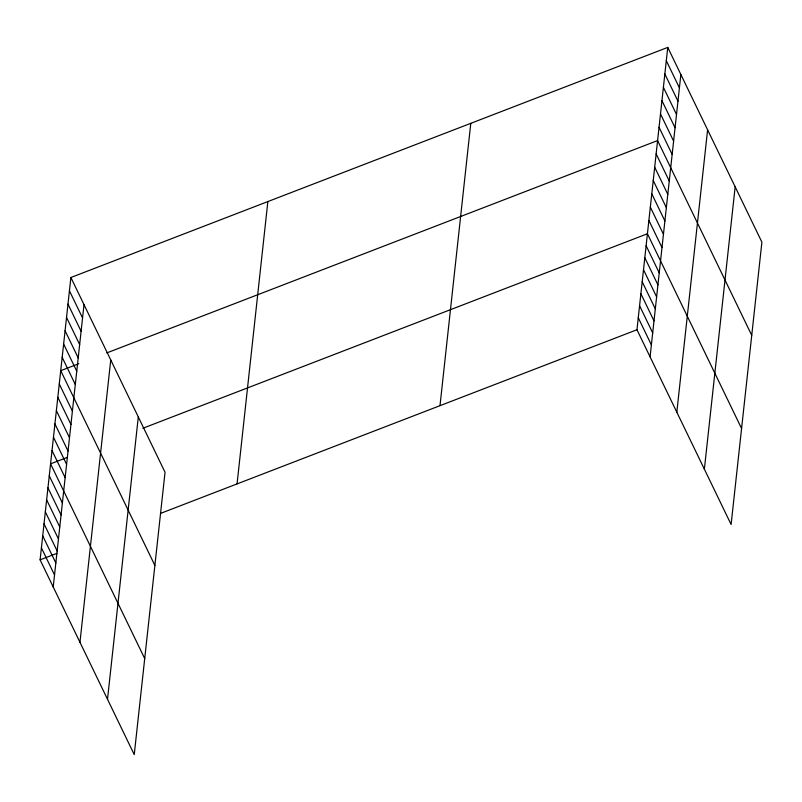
<?xml version="1.0" encoding="UTF-8"?>
<svg xmlns="http://www.w3.org/2000/svg" width="802" height="802" viewBox="0 0 802 802"><rect width="100%" height="100%" fill="white"/><g stroke="black" fill="none" stroke-linecap="round" stroke-linejoin="round"><path stroke-width="1.2" d="M70.887 277.502L165.042 472.258L134.245 754.602L40.1 559.836L70.887 277.502L667.755 47.398L761.9 242.164L731.113 524.498L636.958 329.742L667.755 47.398M53.223 586.974L84.009 304.64M79.959 642.292L110.746 359.948M107.508 699.284L138.305 416.94M237.061 483.907L267.858 201.563M439.997 405.672L470.784 123.338M650.081 356.88L680.868 74.536M676.818 412.198L707.605 129.854M704.367 469.19L735.163 186.846M78.736 363.727L60.731 370.674L154.876 565.43M106.877 352.88L657.59 140.571L751.735 335.336M67.448 457.33L50.566 463.847L144.721 658.602M142.856 428.268L647.425 233.753L741.579 428.509M40.1 559.836L56.982 553.33M160.53 513.41L636.958 329.742M666.302 60.711L679.414 87.849M664.848 74.025L677.971 101.162M663.394 87.338L676.517 114.475M661.941 100.641L675.063 127.779M660.497 113.954L673.61 141.092M659.043 127.267L672.156 154.405M656.136 153.884L669.259 181.021M654.683 167.197L667.805 194.335M653.239 180.51L666.352 207.648M651.785 193.813L664.898 220.951M650.332 207.127L663.454 234.264M648.878 220.44L662.001 247.577M646.121 245.743L659.234 272.88M644.808 257.743L657.931 284.88M643.505 269.743L656.617 296.88M642.191 281.743L655.314 308.88M640.888 293.743L654.001 320.88M639.575 305.742L652.698 332.88M638.272 317.742L651.384 344.88M69.443 290.805L82.556 317.943M67.99 304.118L81.102 331.256M66.536 317.432L79.659 344.569M65.082 330.745L78.205 357.872M63.629 344.048L76.751 371.186M62.185 357.361L75.298 384.499M59.278 383.978L72.401 411.115M57.824 397.291L70.947 424.428M56.371 410.604L69.493 437.742M54.927 423.917L68.04 451.045M53.473 437.22L66.586 464.358M52.02 450.534L65.142 477.671M49.263 475.847L62.376 502.984M47.95 487.847L61.072 514.984M46.646 499.846L59.759 526.984M45.333 511.846L58.456 538.974M44.03 523.836L57.142 550.974M42.717 535.836L55.839 562.974M41.413 547.836L54.526 574.974"/></g></svg>
